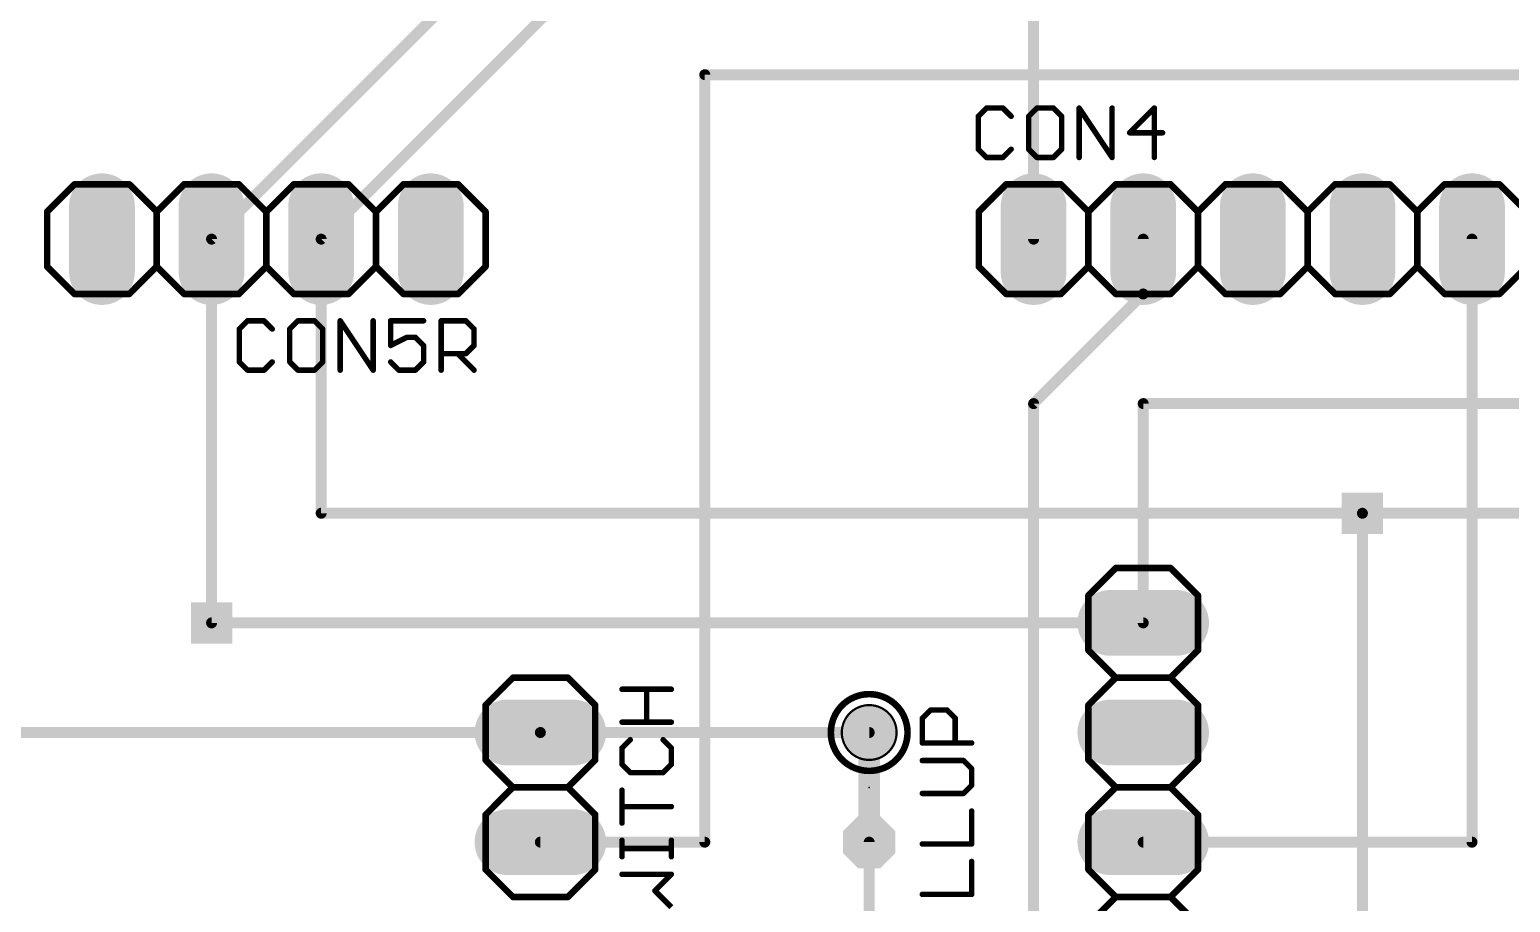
# Model space of a CAD drawing. Extents: x -4.6 to 2.4, y -0.27 to 3.4.
# Drawn here: x 0.284 to 1.635, y 1.345 to 2.141 of the extents above; entities that cross this region are included whole.
import ezdxf

# ---------------------------------------------------------------- set-up
doc = ezdxf.new("R2010")
doc.units = 0
for name, color, linetype in [('1', 22, 'CONTINUOUS'), ('16', 175, 'CONTINUOUS'), ('17', 82, 'CONTINUOUS'), ('18', 82, 'CONTINUOUS'), ('21', 253, 'CONTINUOUS'), ('23', 7, 'CONTINUOUS'), ('25', 253, 'CONTINUOUS'), ('51', 253, 'CONTINUOUS')]:
    doc.layers.add(name, color=color, linetype=linetype)

# ---------------------------------------------------------------- blocks, each defined once
blk = doc.blocks.new('RECT')
blk.add_solid([(-0.5, -0.5), (0.5, -0.5), (-0.5, 0.5), (0.5, 0.5)])
blk = doc.blocks.new('LONGP100')
at = {"const_width": 1}
blk.add_lwpolyline([(-0.5, 0), (0.5, 0)], dxfattribs=at)
at = {"const_width": 0.5}
for points in [[(-0.5, 0.25, 1), (-0.5, -0.25)], [(0.5, -0.25, 1), (0.5, 0.25)]]:
    blk.add_lwpolyline(points, format="xyb", dxfattribs=at)
blk = doc.blocks.new('OCTAGONP')
at = {"const_width": 0.5}
blk.add_lwpolyline([(-0.25, -0.103553), (-0.25, 0.103553), (-0.103553, 0.25), (0.103553, 0.25), (0.25, 0.103553), (0.25, -0.103553), (0.103553, -0.25), (-0.103553, -0.25), (-0.25, -0.103553), (-0.25, 0.103553)], dxfattribs=at)
blk = doc.blocks.new('SQUAREV')
blk.add_solid([(-0.5, -0.5), (0.5, -0.5), (-0.5, 0.5), (0.5, 0.5)])

msp = doc.modelspace()

# ---------------------------------------------------------------- linework, layer by layer
at = {"layer": '1', "const_width": 0.01}
for points in [[(0.55, 1.95), (0.85, 2.25)], [(1.2, 1.95), (1.2, 2.2)], [(0.55, 1.7), (0.55, 1.95)], [(1.6, 1.95), (1.6, 1.4)], [(1.5, 1.7), (0.55, 1.7)], [(0.45, 1.6), (1.3, 1.6)], [(0.75, 1.5), (1.05, 1.5)], [(1.05, 1.4), (1.05, 1.1)], [(1.6, 1.4), (1.3, 1.4)]]:
    msp.add_lwpolyline(points, dxfattribs=at)
at = {"layer": '1', "const_width": 0.005}
for points in [[(0.5525, 1.95, 1), (0.5475, 1.95)], [(0.548232, 1.951768, 1), (0.551768, 1.948232)], [(1.1975, 1.95, 1), (1.2025, 1.95)], [(1.6025, 1.95, 1), (1.5975, 1.95)], [(0.55, 1.7025, 1), (0.55, 1.6975)], [(0.5475, 1.7, 1), (0.5525, 1.7)], [(1.5, 1.6975, 1), (1.5, 1.7025)], [(0.45, 1.6025, 1), (0.45, 1.5975)], [(1.3, 1.5975, 1), (1.3, 1.6025)], [(0.75, 1.5025, 1), (0.75, 1.4975)], [(1.05, 1.4975, 1), (1.05, 1.5025)], [(1.0525, 1.4, 1), (1.0475, 1.4)], [(1.3, 1.4025, 1), (1.3, 1.3975)], [(1.5975, 1.4, 1), (1.6025, 1.4)], [(1.6, 1.3975, 1), (1.6, 1.4025)]]:
    msp.add_lwpolyline(points, format="xyb", dxfattribs=at)
at = {"layer": '16', "const_width": 0.01}
for points in [[(0.45, 1.95), (0.95, 2.45)], [(0.9, 1.4), (0.9, 2.1)], [(0.9, 2.1), (2, 2.1)], [(0.45, 1.95), (0.45, 1.6)], [(1.3, 1.95), (1.3, 1.9)], [(1.3, 1.9), (1.2, 1.8)], [(1.2, 1.8), (1.2, 1.3)], [(1.3, 1.6), (1.3, 1.8)], [(1.3, 1.8), (1.7, 1.8)], [(1.5, 1.7), (1.5, 1.1)], [(1.8, 1.7), (1.5, 1.7)], [(-0.1, 1.5), (0.75, 1.5)], [(0.75, 1.4), (0.9, 1.4)]]:
    msp.add_lwpolyline(points, dxfattribs=at)
at = {"layer": '16', "const_width": 0.005}
for points in [[(0.9025, 2.1, 1), (0.8975, 2.1)], [(0.9, 2.1025, 1), (0.9, 2.0975)], [(0.4525, 1.95, 1), (0.4475, 1.95)], [(0.448232, 1.951768, 1), (0.451768, 1.948232)], [(1.3025, 1.95, 1), (1.2975, 1.95)], [(1.301768, 1.898232, 1), (1.298232, 1.901768)], [(1.2975, 1.9, 1), (1.3025, 1.9)], [(1.2025, 1.8, 1), (1.1975, 1.8)], [(1.198232, 1.801768, 1), (1.201768, 1.798232)], [(1.3025, 1.8, 1), (1.2975, 1.8)], [(1.3, 1.8025, 1), (1.3, 1.7975)], [(1.5025, 1.7, 1), (1.4975, 1.7)], [(1.5, 1.7025, 1), (1.5, 1.6975)], [(0.4475, 1.6, 1), (0.4525, 1.6)], [(1.2975, 1.6, 1), (1.3025, 1.6)], [(0.75, 1.4975, 1), (0.75, 1.5025)], [(0.75, 1.4025, 1), (0.75, 1.3975)], [(0.8975, 1.4, 1), (0.9025, 1.4)], [(0.9, 1.3975, 1), (0.9, 1.4025)]]:
    msp.add_lwpolyline(points, format="xyb", dxfattribs=at)
at = {"layer": '21'}
for points, const_width in [([(0.3, 1.975), (0.325, 2)], 0.006), ([(0.325, 2), (0.375, 2)], 0.006), ([(0.4, 1.975), (0.375, 2)], 0.006), ([(0.4, 1.975), (0.425, 2)], 0.006), ([(0.425, 2), (0.475, 2)], 0.006), ([(0.475, 2), (0.5, 1.975)], 0.006), ([(0.5, 1.975), (0.525, 2)], 0.006), ([(0.525, 2), (0.575, 2)], 0.006), ([(0.575, 2), (0.6, 1.975)], 0.006), ([(0.6, 1.975), (0.625, 2)], 0.006), ([(0.625, 2), (0.675, 2)], 0.006), ([(0.7, 1.975), (0.675, 2)], 0.006), ([(1.175, 2), (1.15, 1.975)], 0.006), ([(1.175, 2), (1.225, 2)], 0.006), ([(1.225, 2), (1.25, 1.975)], 0.006), ([(1.25, 1.975), (1.275, 2)], 0.006), ([(1.275, 2), (1.325, 2)], 0.006), ([(1.325, 2), (1.35, 1.975)], 0.006), ([(1.35, 1.975), (1.375, 2)], 0.006), ([(1.375, 2), (1.425, 2)], 0.006), ([(1.425, 2), (1.45, 1.975)], 0.006), ([(1.475, 2), (1.45, 1.975)], 0.006), ([(1.475, 2), (1.525, 2)], 0.006), ([(1.525, 2), (1.55, 1.975)], 0.006), ([(1.55, 1.975), (1.575, 2)], 0.006), ([(1.575, 2), (1.625, 2)], 0.006), ([(1.625, 2), (1.65, 1.975)], 0.006), ([(0.3, 1.925), (0.3, 1.975)], 0.006), ([(0.4, 1.925), (0.4, 1.975)], 0.006), ([(0.5, 1.925), (0.5, 1.975)], 0.006), ([(0.6, 1.925), (0.6, 1.975)], 0.006), ([(0.7, 1.925), (0.7, 1.975)], 0.006), ([(1.15, 1.975), (1.15, 1.925)], 0.006), ([(1.25, 1.975), (1.25, 1.925)], 0.006), ([(1.35, 1.975), (1.35, 1.925)], 0.006), ([(1.45, 1.975), (1.45, 1.925)], 0.006), ([(1.55, 1.975), (1.55, 1.925)], 0.006), ([(0.325, 1.9), (0.3, 1.925)], 0.006), ([(0.375, 1.9), (0.4, 1.925)], 0.006), ([(0.425, 1.9), (0.4, 1.925)], 0.006), ([(0.5, 1.925), (0.475, 1.9)], 0.006), ([(0.525, 1.9), (0.5, 1.925)], 0.006), ([(0.6, 1.925), (0.575, 1.9)], 0.006), ([(0.625, 1.9), (0.6, 1.925)], 0.006), ([(0.675, 1.9), (0.7, 1.925)], 0.006), ([(1.15, 1.925), (1.175, 1.9)], 0.006), ([(1.25, 1.925), (1.225, 1.9)], 0.006), ([(1.275, 1.9), (1.25, 1.925)], 0.006), ([(1.35, 1.925), (1.325, 1.9)], 0.006), ([(1.375, 1.9), (1.35, 1.925)], 0.006), ([(1.45, 1.925), (1.425, 1.9)], 0.006), ([(1.45, 1.925), (1.475, 1.9)], 0.006), ([(1.55, 1.925), (1.525, 1.9)], 0.006), ([(1.575, 1.9), (1.55, 1.925)], 0.006), ([(1.65, 1.925), (1.625, 1.9)], 0.006), ([(0.375, 1.9), (0.325, 1.9)], 0.006), ([(0.475, 1.9), (0.425, 1.9)], 0.006), ([(0.575, 1.9), (0.525, 1.9)], 0.006), ([(0.675, 1.9), (0.625, 1.9)], 0.006), ([(1.225, 1.9), (1.175, 1.9)], 0.006), ([(1.325, 1.9), (1.275, 1.9)], 0.006), ([(1.425, 1.9), (1.375, 1.9)], 0.006), ([(1.525, 1.9), (1.475, 1.9)], 0.006), ([(1.625, 1.9), (1.575, 1.9)], 0.006), ([(1.25, 1.625), (1.275, 1.65)], 0.006), ([(1.275, 1.65), (1.325, 1.65)], 0.006), ([(1.325, 1.65), (1.35, 1.625)], 0.006), ([(1.25, 1.575), (1.25, 1.625)], 0.006), ([(1.35, 1.625), (1.35, 1.575)], 0.006), ([(1.25, 1.575), (1.275, 1.55)], 0.006), ([(1.325, 1.55), (1.35, 1.575)], 0.006), ([(0.725, 1.55), (0.7, 1.525)], 0.006), ([(0.775, 1.55), (0.725, 1.55)], 0.006), ([(0.8, 1.525), (0.775, 1.55)], 0.006), ([(1.25, 1.525), (1.275, 1.55)], 0.006), ([(1.275, 1.55), (1.325, 1.55)], 0.006), ([(1.325, 1.55), (1.35, 1.525)], 0.006), ([(0.7, 1.475), (0.7, 1.525)], 0.006), ([(0.8, 1.525), (0.8, 1.475)], 0.006), ([(1.25, 1.475), (1.25, 1.525)], 0.006), ([(1.35, 1.525), (1.35, 1.475)], 0.006), ([(0.725, 1.45), (0.7, 1.475)], 0.006), ([(0.8, 1.475), (0.775, 1.45)], 0.006), ([(1.275, 1.45), (1.25, 1.475)], 0.006), ([(1.35, 1.475), (1.325, 1.45)], 0.006), ([(1.05, 1.455), (1.05, 1.445)], 0.02), ([(0.7, 1.425), (0.725, 1.45)], 0.006), ([(0.775, 1.45), (0.725, 1.45)], 0.006), ([(0.775, 1.45), (0.8, 1.425)], 0.006), ([(1.25, 1.425), (1.275, 1.45)], 0.006), ([(1.275, 1.45), (1.325, 1.45)], 0.006), ([(1.325, 1.45), (1.35, 1.425)], 0.006), ([(0.7, 1.375), (0.7, 1.425)], 0.006), ([(0.8, 1.425), (0.8, 1.375)], 0.006), ([(1.25, 1.375), (1.25, 1.425)], 0.006), ([(1.35, 1.425), (1.35, 1.375)], 0.006), ([(0.725, 1.35), (0.7, 1.375)], 0.006), ([(0.8, 1.375), (0.775, 1.35)], 0.006), ([(1.25, 1.375), (1.275, 1.35)], 0.006), ([(1.325, 1.35), (1.35, 1.375)], 0.006), ([(0.775, 1.35), (0.725, 1.35)], 0.006), ([(1.25, 1.325), (1.275, 1.35)], 0.006), ([(1.275, 1.35), (1.325, 1.35)], 0.006), ([(1.325, 1.35), (1.35, 1.325)], 0.006)]:
    msp.add_lwpolyline(points, dxfattribs=dict(at, const_width=const_width))
for points, const_width in [([(0.325, 2.0015, 1), (0.325, 1.9985)], 0.003), ([(0.326061, 1.998939, 1), (0.323939, 2.001061)], 0.003), ([(0.376061, 2.001061, 1), (0.373939, 1.998939)], 0.003), ([(0.375, 1.9985, 1), (0.375, 2.0015)], 0.003), ([(0.425, 2.0015, 1), (0.425, 1.9985)], 0.003), ([(0.426061, 1.998939, 1), (0.423939, 2.001061)], 0.003), ([(0.476061, 2.001061, 1), (0.473939, 1.998939)], 0.003), ([(0.475, 1.9985, 1), (0.475, 2.0015)], 0.003), ([(0.525, 2.0015, 1), (0.525, 1.9985)], 0.003), ([(0.526061, 1.998939, 1), (0.523939, 2.001061)], 0.003), ([(0.576061, 2.001061, 1), (0.573939, 1.998939)], 0.003), ([(0.575, 1.9985, 1), (0.575, 2.0015)], 0.003), ([(0.625, 2.0015, 1), (0.625, 1.9985)], 0.003), ([(0.626061, 1.998939, 1), (0.623939, 2.001061)], 0.003), ([(0.676061, 2.001061, 1), (0.673939, 1.998939)], 0.003), ([(0.675, 1.9985, 1), (0.675, 2.0015)], 0.003), ([(1.175, 2.0015, 1), (1.175, 1.9985)], 0.003), ([(1.176061, 1.998939, 1), (1.173939, 2.001061)], 0.003), ([(1.226061, 2.001061, 1), (1.223939, 1.998939)], 0.003), ([(1.225, 1.9985, 1), (1.225, 2.0015)], 0.003), ([(1.275, 2.0015, 1), (1.275, 1.9985)], 0.003), ([(1.276061, 1.998939, 1), (1.273939, 2.001061)], 0.003), ([(1.326061, 2.001061, 1), (1.323939, 1.998939)], 0.003), ([(1.325, 1.9985, 1), (1.325, 2.0015)], 0.003), ([(1.375, 2.0015, 1), (1.375, 1.9985)], 0.003), ([(1.376061, 1.998939, 1), (1.373939, 2.001061)], 0.003), ([(1.426061, 2.001061, 1), (1.423939, 1.998939)], 0.003), ([(1.425, 1.9985, 1), (1.425, 2.0015)], 0.003), ([(1.475, 2.0015, 1), (1.475, 1.9985)], 0.003), ([(1.476061, 1.998939, 1), (1.473939, 2.001061)], 0.003), ([(1.526061, 2.001061, 1), (1.523939, 1.998939)], 0.003), ([(1.525, 1.9985, 1), (1.525, 2.0015)], 0.003), ([(1.575, 2.0015, 1), (1.575, 1.9985)], 0.003), ([(1.576061, 1.998939, 1), (1.573939, 2.001061)], 0.003), ([(1.626061, 2.001061, 1), (1.623939, 1.998939)], 0.003), ([(1.625, 1.9985, 1), (1.625, 2.0015)], 0.003), ([(0.3015, 1.975, 1), (0.2985, 1.975)], 0.003), ([(0.298939, 1.976061, 1), (0.301061, 1.973939)], 0.003), ([(0.4015, 1.975, 1), (0.3985, 1.975)], 0.003), ([(0.398939, 1.976061, 1), (0.401061, 1.973939)], 0.003), ([(0.398939, 1.973939, 1), (0.401061, 1.976061)], 0.003), ([(0.5015, 1.975, 1), (0.4985, 1.975)], 0.003), ([(0.498939, 1.976061, 1), (0.501061, 1.973939)], 0.003), ([(0.498939, 1.973939, 1), (0.501061, 1.976061)], 0.003), ([(0.6015, 1.975, 1), (0.5985, 1.975)], 0.003), ([(0.598939, 1.976061, 1), (0.601061, 1.973939)], 0.003), ([(0.598939, 1.973939, 1), (0.601061, 1.976061)], 0.003), ([(0.7015, 1.975, 1), (0.6985, 1.975)], 0.003), ([(0.698939, 1.973939, 1), (0.701061, 1.976061)], 0.003), ([(1.1515, 1.975, 1), (1.1485, 1.975)], 0.003), ([(1.148939, 1.976061, 1), (1.151061, 1.973939)], 0.003), ([(1.2515, 1.975, 1), (1.2485, 1.975)], 0.003), ([(1.248939, 1.976061, 1), (1.251061, 1.973939)], 0.003), ([(1.248939, 1.973939, 1), (1.251061, 1.976061)], 0.003), ([(1.3515, 1.975, 1), (1.3485, 1.975)], 0.003), ([(1.348939, 1.976061, 1), (1.351061, 1.973939)], 0.003), ([(1.348939, 1.973939, 1), (1.351061, 1.976061)], 0.003), ([(1.4515, 1.975, 1), (1.4485, 1.975)], 0.003), ([(1.448939, 1.976061, 1), (1.451061, 1.973939)], 0.003), ([(1.448939, 1.973939, 1), (1.451061, 1.976061)], 0.003), ([(1.5515, 1.975, 1), (1.5485, 1.975)], 0.003), ([(1.548939, 1.976061, 1), (1.551061, 1.973939)], 0.003), ([(1.548939, 1.973939, 1), (1.551061, 1.976061)], 0.003), ([(0.301061, 1.926061, 1), (0.298939, 1.923939)], 0.003), ([(0.2985, 1.925, 1), (0.3015, 1.925)], 0.003), ([(0.401061, 1.926061, 1), (0.398939, 1.923939)], 0.003), ([(0.3985, 1.925, 1), (0.4015, 1.925)], 0.003), ([(0.401061, 1.923939, 1), (0.398939, 1.926061)], 0.003), ([(0.501061, 1.926061, 1), (0.498939, 1.923939)], 0.003), ([(0.4985, 1.925, 1), (0.5015, 1.925)], 0.003), ([(0.501061, 1.923939, 1), (0.498939, 1.926061)], 0.003), ([(0.601061, 1.926061, 1), (0.598939, 1.923939)], 0.003), ([(0.5985, 1.925, 1), (0.6015, 1.925)], 0.003), ([(0.601061, 1.923939, 1), (0.598939, 1.926061)], 0.003), ([(0.6985, 1.925, 1), (0.7015, 1.925)], 0.003), ([(0.701061, 1.923939, 1), (0.698939, 1.926061)], 0.003), ([(1.151061, 1.926061, 1), (1.148939, 1.923939)], 0.003), ([(1.1485, 1.925, 1), (1.1515, 1.925)], 0.003), ([(1.251061, 1.926061, 1), (1.248939, 1.923939)], 0.003), ([(1.2485, 1.925, 1), (1.2515, 1.925)], 0.003), ([(1.251061, 1.923939, 1), (1.248939, 1.926061)], 0.003), ([(1.351061, 1.926061, 1), (1.348939, 1.923939)], 0.003), ([(1.3485, 1.925, 1), (1.3515, 1.925)], 0.003), ([(1.351061, 1.923939, 1), (1.348939, 1.926061)], 0.003), ([(1.451061, 1.926061, 1), (1.448939, 1.923939)], 0.003), ([(1.4485, 1.925, 1), (1.4515, 1.925)], 0.003), ([(1.451061, 1.923939, 1), (1.448939, 1.926061)], 0.003), ([(1.551061, 1.926061, 1), (1.548939, 1.923939)], 0.003), ([(1.5485, 1.925, 1), (1.5515, 1.925)], 0.003), ([(1.551061, 1.923939, 1), (1.548939, 1.926061)], 0.003), ([(0.325, 1.9015, 1), (0.325, 1.8985)], 0.003), ([(0.323939, 1.898939, 1), (0.326061, 1.901061)], 0.003), ([(0.373939, 1.901061, 1), (0.376061, 1.898939)], 0.003), ([(0.375, 1.8985, 1), (0.375, 1.9015)], 0.003), ([(0.425, 1.9015, 1), (0.425, 1.8985)], 0.003), ([(0.423939, 1.898939, 1), (0.426061, 1.901061)], 0.003), ([(0.473939, 1.901061, 1), (0.476061, 1.898939)], 0.003), ([(0.475, 1.8985, 1), (0.475, 1.9015)], 0.003), ([(0.525, 1.9015, 1), (0.525, 1.8985)], 0.003), ([(0.523939, 1.898939, 1), (0.526061, 1.901061)], 0.003), ([(0.573939, 1.901061, 1), (0.576061, 1.898939)], 0.003), ([(0.575, 1.8985, 1), (0.575, 1.9015)], 0.003), ([(0.625, 1.9015, 1), (0.625, 1.8985)], 0.003), ([(0.623939, 1.898939, 1), (0.626061, 1.901061)], 0.003), ([(0.673939, 1.901061, 1), (0.676061, 1.898939)], 0.003), ([(0.675, 1.8985, 1), (0.675, 1.9015)], 0.003), ([(1.175, 1.9015, 1), (1.175, 1.8985)], 0.003), ([(1.173939, 1.898939, 1), (1.176061, 1.901061)], 0.003), ([(1.223939, 1.901061, 1), (1.226061, 1.898939)], 0.003), ([(1.225, 1.8985, 1), (1.225, 1.9015)], 0.003), ([(1.275, 1.9015, 1), (1.275, 1.8985)], 0.003), ([(1.273939, 1.898939, 1), (1.276061, 1.901061)], 0.003), ([(1.323939, 1.901061, 1), (1.326061, 1.898939)], 0.003), ([(1.325, 1.8985, 1), (1.325, 1.9015)], 0.003), ([(1.375, 1.9015, 1), (1.375, 1.8985)], 0.003), ([(1.373939, 1.898939, 1), (1.376061, 1.901061)], 0.003), ([(1.423939, 1.901061, 1), (1.426061, 1.898939)], 0.003), ([(1.425, 1.8985, 1), (1.425, 1.9015)], 0.003), ([(1.475, 1.9015, 1), (1.475, 1.8985)], 0.003), ([(1.473939, 1.898939, 1), (1.476061, 1.901061)], 0.003), ([(1.523939, 1.901061, 1), (1.526061, 1.898939)], 0.003), ([(1.525, 1.8985, 1), (1.525, 1.9015)], 0.003), ([(1.575, 1.9015, 1), (1.575, 1.8985)], 0.003), ([(1.573939, 1.898939, 1), (1.576061, 1.901061)], 0.003), ([(1.623939, 1.901061, 1), (1.626061, 1.898939)], 0.003), ([(1.625, 1.8985, 1), (1.625, 1.9015)], 0.003), ([(1.275, 1.6515, 1), (1.275, 1.6485)], 0.003), ([(1.276061, 1.648939, 1), (1.273939, 1.651061)], 0.003), ([(1.326061, 1.651061, 1), (1.323939, 1.648939)], 0.003), ([(1.325, 1.6485, 1), (1.325, 1.6515)], 0.003), ([(1.2515, 1.625, 1), (1.2485, 1.625)], 0.003), ([(1.248939, 1.626061, 1), (1.251061, 1.623939)], 0.003), ([(1.3515, 1.625, 1), (1.3485, 1.625)], 0.003), ([(1.348939, 1.623939, 1), (1.351061, 1.626061)], 0.003), ([(1.251061, 1.576061, 1), (1.248939, 1.573939)], 0.003), ([(1.2485, 1.575, 1), (1.2515, 1.575)], 0.003), ([(1.3485, 1.575, 1), (1.3515, 1.575)], 0.003), ([(1.351061, 1.573939, 1), (1.348939, 1.576061)], 0.003), ([(0.725, 1.5515, 1), (0.725, 1.5485)], 0.003), ([(0.726061, 1.548939, 1), (0.723939, 1.551061)], 0.003), ([(0.776061, 1.551061, 1), (0.773939, 1.548939)], 0.003), ([(0.775, 1.5485, 1), (0.775, 1.5515)], 0.003), ([(1.275, 1.5515, 1), (1.275, 1.5485)], 0.003), ([(1.276061, 1.548939, 1), (1.273939, 1.551061)], 0.003), ([(1.273939, 1.548939, 1), (1.276061, 1.551061)], 0.003), ([(1.326061, 1.551061, 1), (1.323939, 1.548939)], 0.003), ([(1.323939, 1.551061, 1), (1.326061, 1.548939)], 0.003), ([(1.325, 1.5485, 1), (1.325, 1.5515)], 0.003), ([(0.7015, 1.525, 1), (0.6985, 1.525)], 0.003), ([(0.698939, 1.526061, 1), (0.701061, 1.523939)], 0.003), ([(0.8015, 1.525, 1), (0.7985, 1.525)], 0.003), ([(0.798939, 1.523939, 1), (0.801061, 1.526061)], 0.003), ([(1.2515, 1.525, 1), (1.2485, 1.525)], 0.003), ([(1.248939, 1.526061, 1), (1.251061, 1.523939)], 0.003), ([(1.3515, 1.525, 1), (1.3485, 1.525)], 0.003), ([(1.348939, 1.523939, 1), (1.351061, 1.526061)], 0.003), ([(0.701061, 1.476061, 1), (0.698939, 1.473939)], 0.003), ([(0.6985, 1.475, 1), (0.7015, 1.475)], 0.003), ([(0.7985, 1.475, 1), (0.8015, 1.475)], 0.003), ([(0.801061, 1.473939, 1), (0.798939, 1.476061)], 0.003), ([(1.251061, 1.476061, 1), (1.248939, 1.473939)], 0.003), ([(1.2485, 1.475, 1), (1.2515, 1.475)], 0.003), ([(1.3485, 1.475, 1), (1.3515, 1.475)], 0.003), ([(1.351061, 1.473939, 1), (1.348939, 1.476061)], 0.003), ([(1.055, 1.455, 1), (1.045, 1.455)], 0.01), ([(0.725, 1.4515, 1), (0.725, 1.4485)], 0.003), ([(0.726061, 1.448939, 1), (0.723939, 1.451061)], 0.003), ([(0.723939, 1.448939, 1), (0.726061, 1.451061)], 0.003), ([(0.776061, 1.451061, 1), (0.773939, 1.448939)], 0.003), ([(0.773939, 1.451061, 1), (0.776061, 1.448939)], 0.003), ([(0.775, 1.4485, 1), (0.775, 1.4515)], 0.003), ([(1.045, 1.445, 1), (1.055, 1.445)], 0.01), ([(1.275, 1.4515, 1), (1.275, 1.4485)], 0.003), ([(1.276061, 1.448939, 1), (1.273939, 1.451061)], 0.003), ([(1.273939, 1.448939, 1), (1.276061, 1.451061)], 0.003), ([(1.326061, 1.451061, 1), (1.323939, 1.448939)], 0.003), ([(1.323939, 1.451061, 1), (1.326061, 1.448939)], 0.003), ([(1.325, 1.4485, 1), (1.325, 1.4515)], 0.003), ([(0.7015, 1.425, 1), (0.6985, 1.425)], 0.003), ([(0.698939, 1.426061, 1), (0.701061, 1.423939)], 0.003), ([(0.8015, 1.425, 1), (0.7985, 1.425)], 0.003), ([(0.798939, 1.423939, 1), (0.801061, 1.426061)], 0.003), ([(1.2515, 1.425, 1), (1.2485, 1.425)], 0.003), ([(1.248939, 1.426061, 1), (1.251061, 1.423939)], 0.003), ([(1.3515, 1.425, 1), (1.3485, 1.425)], 0.003), ([(1.348939, 1.423939, 1), (1.351061, 1.426061)], 0.003), ([(0.701061, 1.376061, 1), (0.698939, 1.373939)], 0.003), ([(0.6985, 1.375, 1), (0.7015, 1.375)], 0.003), ([(0.7985, 1.375, 1), (0.8015, 1.375)], 0.003), ([(0.801061, 1.373939, 1), (0.798939, 1.376061)], 0.003), ([(1.251061, 1.376061, 1), (1.248939, 1.373939)], 0.003), ([(1.2485, 1.375, 1), (1.2515, 1.375)], 0.003), ([(1.3485, 1.375, 1), (1.3515, 1.375)], 0.003), ([(1.351061, 1.373939, 1), (1.348939, 1.376061)], 0.003), ([(0.725, 1.3515, 1), (0.725, 1.3485)], 0.003), ([(0.723939, 1.348939, 1), (0.726061, 1.351061)], 0.003), ([(0.773939, 1.351061, 1), (0.776061, 1.348939)], 0.003), ([(0.775, 1.3485, 1), (0.775, 1.3515)], 0.003), ([(1.275, 1.3515, 1), (1.275, 1.3485)], 0.003), ([(1.276061, 1.348939, 1), (1.273939, 1.351061)], 0.003), ([(1.273939, 1.348939, 1), (1.276061, 1.351061)], 0.003), ([(1.326061, 1.351061, 1), (1.323939, 1.348939)], 0.003), ([(1.323939, 1.351061, 1), (1.326061, 1.348939)], 0.003), ([(1.325, 1.3485, 1), (1.325, 1.3515)], 0.003)]:
    msp.add_lwpolyline(points, format="xyb", dxfattribs=dict(at, const_width=const_width))
at = {"layer": '23'}
for p in [(0.5, 1.95), (1.55, 1.95), (0.75, 1.45), (1.05, 1.45), (1.3, 1.35)]:
    msp.add_point(p, dxfattribs=at)
at = {"layer": '25', "const_width": 0.005}
for points in [[(1.157006, 2.069538), (1.1495, 2.062032)], [(1.172019, 2.069538), (1.157006, 2.069538)], [(1.179526, 2.062032), (1.172019, 2.069538)], [(1.203046, 2.069538), (1.195539, 2.062032)], [(1.218058, 2.069538), (1.203046, 2.069538)], [(1.225565, 2.062032), (1.218058, 2.069538)], [(1.241578, 2.0245), (1.241578, 2.069538)], [(1.241578, 2.069538), (1.271604, 2.0245)], [(1.271604, 2.0245), (1.271604, 2.069538)], [(1.310137, 2.069538), (1.287618, 2.047019)], [(1.310137, 2.0245), (1.310137, 2.069538)], [(1.1495, 2.062032), (1.1495, 2.032006)], [(1.195539, 2.062032), (1.195539, 2.032006)], [(1.225565, 2.032006), (1.225565, 2.062032)], [(1.287618, 2.047019), (1.317643, 2.047019)], [(1.1495, 2.032006), (1.157006, 2.0245)], [(1.157006, 2.0245), (1.172019, 2.0245)], [(1.172019, 2.0245), (1.179526, 2.032006)], [(1.195539, 2.032006), (1.203046, 2.0245)], [(1.203046, 2.0245), (1.218058, 2.0245)], [(1.218058, 2.0245), (1.225565, 2.032006)], [(0.48281, 1.875538), (0.475303, 1.868032)], [(0.497822, 1.875538), (0.48281, 1.875538)], [(0.505329, 1.868032), (0.497822, 1.875538)], [(0.528849, 1.875538), (0.521343, 1.868032)], [(0.543862, 1.875538), (0.528849, 1.875538)], [(0.551368, 1.868032), (0.543862, 1.875538)], [(0.567382, 1.8305), (0.567382, 1.875538)], [(0.567382, 1.875538), (0.597407, 1.8305)], [(0.597407, 1.8305), (0.597407, 1.875538)], [(0.643447, 1.875538), (0.613421, 1.875538)], [(0.613421, 1.875538), (0.613421, 1.853019)], [(0.65946, 1.8305), (0.65946, 1.875538)], [(0.65946, 1.875538), (0.681979, 1.875538)], [(0.681979, 1.875538), (0.689486, 1.868032)], [(0.475303, 1.868032), (0.475303, 1.838006)], [(0.521343, 1.868032), (0.521343, 1.838006)], [(0.551368, 1.838006), (0.551368, 1.868032)], [(0.689486, 1.868032), (0.689486, 1.853019)], [(0.613421, 1.853019), (0.628434, 1.860526)], [(0.628434, 1.860526), (0.63594, 1.860526)], [(0.63594, 1.860526), (0.643447, 1.853019)], [(0.643447, 1.853019), (0.643447, 1.838006)], [(0.689486, 1.853019), (0.681979, 1.845513)], [(0.475303, 1.838006), (0.48281, 1.8305)], [(0.497822, 1.8305), (0.505329, 1.838006)], [(0.521343, 1.838006), (0.528849, 1.8305)], [(0.543862, 1.8305), (0.551368, 1.838006)], [(0.620927, 1.8305), (0.613421, 1.838006)], [(0.643447, 1.838006), (0.63594, 1.8305)], [(0.681979, 1.845513), (0.65946, 1.845513)], [(0.674473, 1.845513), (0.689486, 1.8305)], [(0.48281, 1.8305), (0.497822, 1.8305)], [(0.528849, 1.8305), (0.543862, 1.8305)], [(0.63594, 1.8305), (0.620927, 1.8305)], [(0.824462, 1.539485), (0.8695, 1.539485)], [(0.846981, 1.50946), (0.846981, 1.539485)], [(1.098462, 1.512979), (1.105968, 1.520486)], [(1.098462, 1.49046), (1.098462, 1.512979)], [(1.105968, 1.520486), (1.120981, 1.520486)], [(1.120981, 1.520486), (1.128487, 1.512979)], [(1.128487, 1.512979), (1.128487, 1.49046)], [(0.8695, 1.50946), (0.824462, 1.50946)], [(0.831968, 1.493446), (0.824462, 1.48594)], [(0.824462, 1.48594), (0.824462, 1.470927)], [(0.8695, 1.48594), (0.861994, 1.493446)], [(0.8695, 1.470927), (0.8695, 1.48594)], [(1.1435, 1.49046), (1.098462, 1.49046)], [(0.824462, 1.470927), (0.831968, 1.463421)], [(0.861994, 1.463421), (0.8695, 1.470927)], [(1.135994, 1.474446), (1.098462, 1.474446)], [(1.1435, 1.46694), (1.135994, 1.474446)], [(0.831968, 1.463421), (0.861994, 1.463421)], [(1.1435, 1.451927), (1.1435, 1.46694)], [(0.824462, 1.417381), (0.824462, 1.447407)], [(1.098462, 1.444421), (1.135994, 1.444421)], [(1.135994, 1.444421), (1.1435, 1.451927)], [(0.8695, 1.432394), (0.824462, 1.432394)], [(1.1435, 1.398382), (1.1435, 1.428407)], [(0.824462, 1.386688), (0.824462, 1.401701)], [(0.8695, 1.394195), (0.824462, 1.394195)], [(0.8695, 1.386688), (0.8695, 1.401701)], [(1.098462, 1.398382), (1.1435, 1.398382)], [(1.1435, 1.352342), (1.1435, 1.382368)], [(0.8695, 1.370675), (0.824462, 1.370675)], [(0.854487, 1.355662), (0.8695, 1.370675)], [(0.8695, 1.340649), (0.854487, 1.355662)], [(1.098462, 1.352342), (1.1435, 1.352342)]]:
    msp.add_lwpolyline(points, dxfattribs=at)
at = {"layer": '25', "const_width": 0.0025}
for points in [[(1.157006, 2.070788, 1), (1.157006, 2.068288)], [(1.15789, 2.068655, 1), (1.156123, 2.070422)], [(1.172903, 2.070422, 1), (1.171135, 2.068655)], [(1.172019, 2.068288, 1), (1.172019, 2.070788)], [(1.203046, 2.070788, 1), (1.203046, 2.068288)], [(1.20393, 2.068655, 1), (1.202162, 2.070422)], [(1.218942, 2.070422, 1), (1.217175, 2.068655)], [(1.218058, 2.068288, 1), (1.218058, 2.070788)], [(1.242619, 2.070232, 1), (1.240538, 2.068845)], [(1.242828, 2.069538, 1), (1.240328, 2.069538)], [(1.272854, 2.069538, 1), (1.270354, 2.069538)], [(1.311387, 2.069538, 1), (1.308887, 2.069538)], [(1.311021, 2.068655, 1), (1.309253, 2.070422)], [(1.15075, 2.062032, 1), (1.14825, 2.062032)], [(1.148616, 2.062916, 1), (1.150384, 2.061148)], [(1.178642, 2.061148, 1), (1.180409, 2.062916)], [(1.196789, 2.062032, 1), (1.194289, 2.062032)], [(1.194655, 2.062916, 1), (1.196423, 2.061148)], [(1.226815, 2.062032, 1), (1.224315, 2.062032)], [(1.224681, 2.061148, 1), (1.226449, 2.062916)], [(1.287618, 2.048269, 1), (1.287618, 2.045769)], [(1.286734, 2.047903, 1), (1.288502, 2.046135)], [(1.317643, 2.045769, 1), (1.317643, 2.048269)], [(1.150384, 2.03289, 1), (1.148616, 2.031123)], [(1.14825, 2.032006, 1), (1.15075, 2.032006)], [(1.157006, 2.02575, 1), (1.157006, 2.02325)], [(1.156123, 2.023616, 1), (1.15789, 2.025384)], [(1.171135, 2.025384, 1), (1.172903, 2.023616)], [(1.172019, 2.02325, 1), (1.172019, 2.02575)], [(1.180409, 2.031123, 1), (1.178642, 2.03289)], [(1.196423, 2.03289, 1), (1.194655, 2.031123)], [(1.194289, 2.032006, 1), (1.196789, 2.032006)], [(1.203046, 2.02575, 1), (1.203046, 2.02325)], [(1.202162, 2.023616, 1), (1.20393, 2.025384)], [(1.217175, 2.025384, 1), (1.218942, 2.023616)], [(1.218058, 2.02325, 1), (1.218058, 2.02575)], [(1.224315, 2.032006, 1), (1.226815, 2.032006)], [(1.226449, 2.031123, 1), (1.224681, 2.03289)], [(1.240328, 2.0245, 1), (1.242828, 2.0245)], [(1.270354, 2.0245, 1), (1.272854, 2.0245)], [(1.270564, 2.023807, 1), (1.272644, 2.025193)], [(1.308887, 2.0245, 1), (1.311387, 2.0245)], [(0.48281, 1.876788, 1), (0.48281, 1.874288)], [(0.483694, 1.874655, 1), (0.481926, 1.876422)], [(0.498706, 1.876422, 1), (0.496939, 1.874655)], [(0.497822, 1.874288, 1), (0.497822, 1.876788)], [(0.528849, 1.876788, 1), (0.528849, 1.874288)], [(0.529733, 1.874655, 1), (0.527965, 1.876422)], [(0.544746, 1.876422, 1), (0.542978, 1.874655)], [(0.543862, 1.874288, 1), (0.543862, 1.876788)], [(0.568422, 1.876232, 1), (0.566342, 1.874845)], [(0.568632, 1.875538, 1), (0.566132, 1.875538)], [(0.598657, 1.875538, 1), (0.596157, 1.875538)], [(0.613421, 1.876788, 1), (0.613421, 1.874288)], [(0.614671, 1.875538, 1), (0.612171, 1.875538)], [(0.643447, 1.874288, 1), (0.643447, 1.876788)], [(0.66071, 1.875538, 1), (0.65821, 1.875538)], [(0.65946, 1.876788, 1), (0.65946, 1.874288)], [(0.682863, 1.876422, 1), (0.681096, 1.874655)], [(0.681979, 1.874288, 1), (0.681979, 1.876788)], [(0.476553, 1.868032, 1), (0.474053, 1.868032)], [(0.474419, 1.868916, 1), (0.476187, 1.867148)], [(0.504445, 1.867148, 1), (0.506213, 1.868916)], [(0.522593, 1.868032, 1), (0.520093, 1.868032)], [(0.520459, 1.868916, 1), (0.522226, 1.867148)], [(0.552618, 1.868032, 1), (0.550118, 1.868032)], [(0.550484, 1.867148, 1), (0.552252, 1.868916)], [(0.690736, 1.868032, 1), (0.688236, 1.868032)], [(0.688602, 1.867148, 1), (0.69037, 1.868916)], [(0.612862, 1.854137, 1), (0.61398, 1.851901)], [(0.612171, 1.853019, 1), (0.614671, 1.853019)], [(0.628434, 1.861776, 1), (0.628434, 1.859276)], [(0.628993, 1.859408, 1), (0.627875, 1.861644)], [(0.636824, 1.861409, 1), (0.635056, 1.859642)], [(0.63594, 1.859276, 1), (0.63594, 1.861776)], [(0.644697, 1.853019, 1), (0.642197, 1.853019)], [(0.642563, 1.852135, 1), (0.64433, 1.853903)], [(0.688236, 1.853019, 1), (0.690736, 1.853019)], [(0.69037, 1.852135, 1), (0.688602, 1.853903)], [(0.476187, 1.83889, 1), (0.474419, 1.837123)], [(0.474053, 1.838006, 1), (0.476553, 1.838006)], [(0.506213, 1.837123, 1), (0.504445, 1.83889)], [(0.522226, 1.83889, 1), (0.520459, 1.837123)], [(0.520093, 1.838006, 1), (0.522593, 1.838006)], [(0.550118, 1.838006, 1), (0.552618, 1.838006)], [(0.552252, 1.837123, 1), (0.550484, 1.83889)], [(0.614305, 1.83889, 1), (0.612537, 1.837123)], [(0.642197, 1.838006, 1), (0.644697, 1.838006)], [(0.64433, 1.837123, 1), (0.642563, 1.83889)], [(0.65946, 1.846763, 1), (0.65946, 1.844263)], [(0.675357, 1.846397, 1), (0.673589, 1.844629)], [(0.681096, 1.846397, 1), (0.682863, 1.844629)], [(0.681979, 1.844263, 1), (0.681979, 1.846763)], [(0.48281, 1.83175, 1), (0.48281, 1.82925)], [(0.481926, 1.829616, 1), (0.483694, 1.831384)], [(0.496939, 1.831384, 1), (0.498706, 1.829616)], [(0.497822, 1.82925, 1), (0.497822, 1.83175)], [(0.528849, 1.83175, 1), (0.528849, 1.82925)], [(0.527965, 1.829616, 1), (0.529733, 1.831384)], [(0.542978, 1.831384, 1), (0.544746, 1.829616)], [(0.543862, 1.82925, 1), (0.543862, 1.83175)], [(0.566132, 1.8305, 1), (0.568632, 1.8305)], [(0.596157, 1.8305, 1), (0.598657, 1.8305)], [(0.596367, 1.829807, 1), (0.598447, 1.831193)], [(0.620927, 1.83175, 1), (0.620927, 1.82925)], [(0.620044, 1.829616, 1), (0.621811, 1.831384)], [(0.635056, 1.831384, 1), (0.636824, 1.829616)], [(0.63594, 1.82925, 1), (0.63594, 1.83175)], [(0.65821, 1.8305, 1), (0.66071, 1.8305)], [(0.688602, 1.829616, 1), (0.69037, 1.831384)], [(0.824462, 1.540735, 1), (0.824462, 1.538235)], [(0.848231, 1.539485, 1), (0.845731, 1.539485)], [(0.8695, 1.538235, 1), (0.8695, 1.540735)], [(1.099712, 1.512979, 1), (1.097212, 1.512979)], [(1.097578, 1.513863, 1), (1.099345, 1.512095)], [(1.105968, 1.521736, 1), (1.105968, 1.519236)], [(1.106852, 1.519602, 1), (1.105084, 1.521369)], [(1.121865, 1.521369, 1), (1.120097, 1.519602)], [(1.120981, 1.519236, 1), (1.120981, 1.521736)], [(1.129737, 1.512979, 1), (1.127237, 1.512979)], [(1.127603, 1.512095, 1), (1.129371, 1.513863)], [(0.824462, 1.51071, 1), (0.824462, 1.50821)], [(0.845731, 1.50946, 1), (0.848231, 1.50946)], [(0.8695, 1.50821, 1), (0.8695, 1.51071)], [(0.825712, 1.48594, 1), (0.823212, 1.48594)], [(0.823578, 1.486824, 1), (0.825345, 1.485056)], [(0.832852, 1.492562, 1), (0.831084, 1.49433)], [(0.862877, 1.49433, 1), (0.86111, 1.492562)], [(0.87075, 1.48594, 1), (0.86825, 1.48594)], [(0.868616, 1.485056, 1), (0.870384, 1.486824)], [(1.098462, 1.49171, 1), (1.098462, 1.48921)], [(1.097212, 1.49046, 1), (1.099712, 1.49046)], [(1.127237, 1.49046, 1), (1.129737, 1.49046)], [(1.1435, 1.48921, 1), (1.1435, 1.49171)], [(0.825345, 1.471811, 1), (0.823578, 1.470043)], [(0.870384, 1.470043, 1), (0.868616, 1.471811)], [(1.098462, 1.475696, 1), (1.098462, 1.473196)], [(1.136877, 1.47533, 1), (1.13511, 1.473562)], [(1.135994, 1.473196, 1), (1.135994, 1.475696)], [(0.823212, 1.470927, 1), (0.825712, 1.470927)], [(0.831968, 1.464671, 1), (0.831968, 1.462171)], [(0.831084, 1.462537, 1), (0.832852, 1.464304)], [(0.86111, 1.464304, 1), (0.862877, 1.462537)], [(0.861994, 1.462171, 1), (0.861994, 1.464671)], [(0.86825, 1.470927, 1), (0.87075, 1.470927)], [(1.14475, 1.46694, 1), (1.14225, 1.46694)], [(1.142616, 1.466056, 1), (1.144384, 1.467824)], [(0.825712, 1.447407, 1), (0.823212, 1.447407)], [(1.098462, 1.445671, 1), (1.098462, 1.443171)], [(1.13511, 1.445305, 1), (1.136877, 1.443537)], [(1.135994, 1.443171, 1), (1.135994, 1.445671)], [(1.14225, 1.451927, 1), (1.14475, 1.451927)], [(1.144384, 1.451043, 1), (1.142616, 1.452811)], [(0.824462, 1.433644, 1), (0.824462, 1.431144)], [(0.8695, 1.431144, 1), (0.8695, 1.433644)], [(0.823212, 1.417381, 1), (0.825712, 1.417381)], [(1.14475, 1.428407, 1), (1.14225, 1.428407)], [(0.825712, 1.401701, 1), (0.823212, 1.401701)], [(0.824462, 1.395445, 1), (0.824462, 1.392945)], [(0.87075, 1.401701, 1), (0.86825, 1.401701)], [(0.8695, 1.392945, 1), (0.8695, 1.395445)], [(1.098462, 1.399632, 1), (1.098462, 1.397132)], [(1.14225, 1.398382, 1), (1.14475, 1.398382)], [(1.1435, 1.397132, 1), (1.1435, 1.399632)], [(0.823212, 1.386688, 1), (0.825712, 1.386688)], [(0.86825, 1.386688, 1), (0.87075, 1.386688)], [(1.14475, 1.382368, 1), (1.14225, 1.382368)], [(0.824462, 1.371925, 1), (0.824462, 1.369425)], [(0.870384, 1.369791, 1), (0.868616, 1.371559)], [(0.8695, 1.369425, 1), (0.8695, 1.371925)], [(0.855371, 1.356546, 1), (0.853603, 1.354778)], [(0.853603, 1.356546, 1), (0.855371, 1.354778)], [(1.098462, 1.353592, 1), (1.098462, 1.351092)], [(1.14225, 1.352342, 1), (1.14475, 1.352342)], [(1.1435, 1.351092, 1), (1.1435, 1.353592)]]:
    msp.add_lwpolyline(points, format="xyb", dxfattribs=at)
at = {"layer": '51'}
for points, const_width in [([(1.05, 1.465, 1), (1.05, 1.535, 1), (1.05, 1.465)], 0.006), ([(1.05, 1.475, 1), (1.05, 1.525, 1), (1.05, 1.475)], 0.002), ([(1.055, 1.5, 1), (1.045, 1.5)], 0.01), ([(1.045, 1.4, 1), (1.055, 1.4)], 0.01)]:
    msp.add_lwpolyline(points, format="xyb", dxfattribs=dict(at, const_width=const_width))
at = {"layer": '51', "const_width": 0.02}
msp.add_lwpolyline([(1.05, 1.5), (1.05, 1.4)], dxfattribs=at)

# ---------------------------------------------------------------- block references
at = {"layer": '17'}
for name, p, xscale, yscale, rotation in [('LONGP100', (0.35, 1.95), 0.06, 0.06, 270), ('LONGP100', (0.35, 1.95), 0.06, 0.06, 270), ('LONGP100', (0.45, 1.95), 0.06, 0.06, 270), ('LONGP100', (0.45, 1.95), 0.06, 0.06, 270), ('LONGP100', (0.55, 1.95), 0.06, 0.06, 270), ('LONGP100', (0.55, 1.95), 0.06, 0.06, 270), ('LONGP100', (0.65, 1.95), 0.06, 0.06, 270), ('LONGP100', (0.65, 1.95), 0.06, 0.06, 270), ('LONGP100', (1.2, 1.95), 0.06, 0.06, 90), ('LONGP100', (1.2, 1.95), 0.06, 0.06, 90), ('LONGP100', (1.3, 1.95), 0.06, 0.06, 90), ('LONGP100', (1.3, 1.95), 0.06, 0.06, 90), ('LONGP100', (1.4, 1.95), 0.06, 0.06, 90), ('LONGP100', (1.4, 1.95), 0.06, 0.06, 90), ('LONGP100', (1.5, 1.95), 0.06, 0.06, 90), ('LONGP100', (1.5, 1.95), 0.06, 0.06, 90), ('LONGP100', (1.6, 1.95), 0.06, 0.06, 90), ('LONGP100', (1.6, 1.95), 0.06, 0.06, 90), ('LONGP100', (1.3, 1.6), 0.06, 0.06, 180), ('LONGP100', (1.3, 1.6), 0.06, 0.06, 180), ('LONGP100', (1.3, 1.5), 0.06, 0.06, 180), ('LONGP100', (1.3, 1.5), 0.06, 0.06, 180), ('OCTAGONP', (1.05, 1.5), 0.048, 0.048, 270), ('OCTAGONP', (1.05, 1.5), 0.048, 0.048, 270), ('OCTAGONP', (1.05, 1.4), 0.048, 0.048, 270), ('OCTAGONP', (1.05, 1.4), 0.048, 0.048, 270), ('LONGP100', (1.3, 1.4), 0.06, 0.06, 180), ('LONGP100', (1.3, 1.4), 0.06, 0.06, 180)]:
    msp.add_blockref(name, p, dxfattribs=dict(at, xscale=xscale, yscale=yscale, rotation=rotation))
at = {"layer": '17', "xscale": 0.06, "yscale": 0.06}
for p in [(0.75, 1.5), (0.75, 1.5), (0.75, 1.4), (0.75, 1.4)]:
    msp.add_blockref('LONGP100', p, dxfattribs=at)
at = {"layer": '18', "xscale": 0.037622, "yscale": 0.037622}
for p in [(1.5, 1.7), (1.5, 1.7), (0.45, 1.6), (0.45, 1.6)]:
    msp.add_blockref('SQUAREV', p, dxfattribs=at)
at = {"layer": '51', "xscale": 0.02, "yscale": 0.02}
for p, rotation in [((0.35, 1.95), 180), ((0.45, 1.95), 180), ((0.55, 1.95), 180), ((0.65, 1.95), 180), ((1.3, 1.6), 90), ((0.75, 1.5), 270), ((1.3, 1.5), 90), ((0.75, 1.4), 270), ((1.3, 1.4), 90)]:
    msp.add_blockref('RECT', p, dxfattribs=dict(at, rotation=rotation))
for p in [(1.2, 1.95), (1.3, 1.95), (1.4, 1.95), (1.5, 1.95), (1.6, 1.95)]:
    msp.add_blockref('RECT', p, dxfattribs=at)

doc.saveas('drawing.dxf')
